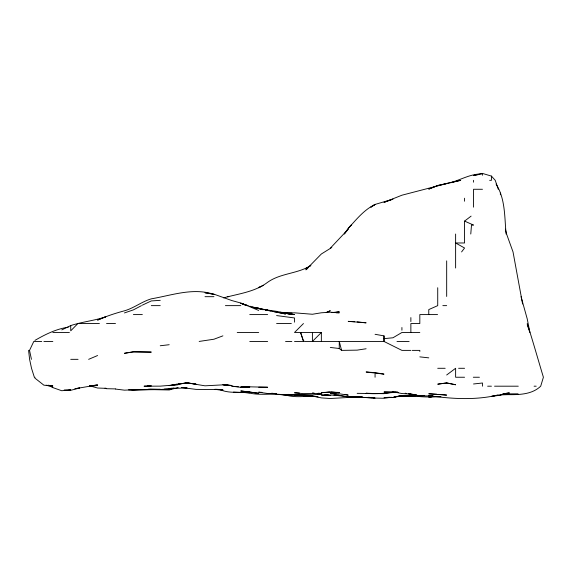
<?xml version="1.0" encoding="UTF-8"?>
<svg xmlns="http://www.w3.org/2000/svg" width="572" height="572" viewBox="0 0 572 572"><rect width="100%" height="100%" fill="white"/><g stroke="black" fill="none" stroke-linecap="round" stroke-linejoin="round"><path stroke-width="0.86" d="M375.068 334.298L384.012 335.871L384.012 341.463L401.916 350.386L410.868 350.386M384.012 335.871L383.984 341.434L304.633 341.434L303.46 340.869L300.586 332.489L303.46 341.434L294.508 341.434M470.77 234.027L471.5 225.075L473.523 225.075L464.571 221.092L464.571 242.978L455.619 242.978L464.571 248.012L461.583 251.93M31.446 359.338L29.537 350.386L33.798 341.434L41.735 341.434M77.885 323.537L70.735 330.83L70.735 325.575C82.189 321.771 94.323 320.713 105.727 316.809L97.59 320.098C106.256 316.237 115.279 313.249 124.439 310.818C133.991 308.108 141.785 301.644 151.294 298.841C171.893 295.302 193.214 287.394 213.949 294.373M330.309 248.205L348.212 229.208L344.28 234.027L348.212 228.292L351.208 225.075L348.212 228.457C356.22 219.641 364.064 209.709 375.068 204.49L370.878 207.171L375.068 204.426L392.964 199.17L384.012 202.374L401.916 195.209L446.675 183.562M303.46 323.537L294.508 332.489L321.357 332.489L321.357 341.434M321.357 332.489L312.412 341.434L312.412 332.489M307.815 268.297L305.848 269.834L321.357 253.989L331.803 247.49M464.571 221.092L471.106 216.123M446.675 374.996L455.619 368.289L455.619 377.241L464.571 377.241M223.623 297.883C238.61 293.686 254.812 292.02 267.653 282.275C280.53 273.066 297.633 273.874 310.918 265.487M305.698 268.554L310.174 265.994M34.935 340.383C45.302 334.405 56.313 328.9 68.297 327.191M141.477 305.634L133.39 309.881L124.439 312.941M61.783 329.915L70.735 325.575M142.342 305.155L151.294 300.936L160.246 300.336M258.701 287.73L260.196 287.044M326.405 312.491L330.309 310.739L326.24 312.491M88.639 359.338L97.59 355.527M258.701 287.401L263.585 285.328M222.901 335.857L213.949 339.225L199.17 341.434M500.378 395.145L509.33 392.356M447.483 183.333C459.13 180.995 469.533 173.774 481.66 173.967M178.149 387.501L169.198 389.968L142.342 389.432L124.439 390.161L115.494 389.06M92.707 385.599L97.59 384.884L74.803 388.774M498.276 189.275L495.238 180.323L491.427 176.09L482.475 173.43L473.523 175.511L479.222 174.481M174.081 388.088L169.198 389.167L174.081 388.123M446.675 183.619L437.723 185.578L428.771 189.096L437.723 185.471L460.703 180.323L450.743 182.747M174.081 384.663L169.198 385.628L187.094 382.882L196.046 384.127L187.094 382.861L178.149 384.077L187.094 382.882L204.998 385.814L222.901 384.863L231.853 385.485L222.901 384.713L231.853 385.743L223.716 384.641M175.704 384.341L177.334 384.019M392.964 392.092L384.012 393.672L357.164 393.343M432.024 396.746C419.083 397.876 405.848 393.507 392.964 397.426L401.916 395.509L392.964 397.569L384.012 397.64L389.711 397.233M334.377 312.591L339.26 311.797L331.939 312.569M366.116 348.756L357.164 350.135L341.577 350.386L339.26 348.505L330.309 347.447M432.024 396.639L428.771 397.125L440.976 396.668M172.451 388.102L169.198 388.588L187.094 387.866L182.218 387.53M91.077 385.835L89.454 386.071L97.59 385.507L93.522 385.714M76.433 388.474L79.687 388.002L70.735 390.304L64.228 389.961M391.341 397.233L384.012 398.276L375.068 398.083L348.212 396.389L357.164 396.954L348.212 396.854L334.32 395.145M500.378 395.231L491.427 396.375L497.547 395.145C475.017 400.357 451.465 398.92 428.771 395.609L432.84 395.681M160.246 345.76L169.198 344.716M150.507 385.828L147.369 386.193L151.294 385.843L144.022 386.193L160.246 386.136L178.149 384.677L173.266 384.877M473.523 383.984L482.475 383.004L482.475 386.193M384.012 338.645L392.964 337.78L401.916 332.489L419.819 332.489M424.703 395.509L401.916 396.117L413.306 395.524M415.751 395.66L397.032 396.661M361.232 396.703L330.309 398.52L321.357 397.905L312.412 396.06L303.46 396.475L308.344 396.139M336.007 393.25L330.309 393.7L339.26 393.779L348.212 395.145L344.959 394.358M329.493 392.12L321.357 392.735L330.309 392.135L339.26 392.435L321.357 392.535L330.309 392.135L339.26 392.642L331.124 392.113M310.782 395.967L315.665 396.353M327.849 394.959L324.56 395.145L329.486 395.045L321.357 395.037L330.309 395.595L330.309 395.145L339.26 395.145M89.454 385.914L91.892 385.793M249.749 386.779L240.805 387.208L249.749 386.829L267.653 387.244L258.701 387.215M502.817 394.201L509.33 393.901M353.911 396.682C347.09 397.697 340.612 394.644 333.805 394.966M164.314 389.124L169.198 388.981L160.246 389.482L148.041 389.217M432.84 395.91L419.819 395.903L410.868 393.879M288.81 394.401L285.557 394.48L312.412 394.909L321.357 393.986L317.288 393.994M69.112 389.739L70.735 389.718L61.783 390.748L52.831 387.601L50.972 386.193M160.246 389.246L149.664 389.225M392.964 391.992L384.012 392.006L397.847 392.521M489.661 180.323L491.427 180.323L491.427 176.09M482.475 189.275L473.523 189.275L473.523 207.171M204.998 296.682L213.949 296.682M227.234 296.682L228.779 296.682M151.294 305.634L160.246 305.634M225.418 305.634L240.805 305.634M442.835 305.634L446.675 305.634M133.39 314.586L142.342 314.586M249.749 314.586L267.653 314.586M437.58 314.586L419.819 314.586L419.819 323.537L410.868 323.537L410.868 332.489M79.687 323.537L99.406 323.537M106.542 323.537L115.494 323.537M276.605 323.537L291.334 323.537M52.831 332.489L69.405 332.489M237.216 332.489L258.701 332.489M43.887 341.434L52.831 341.434M249.749 341.434L267.653 341.434M285.557 341.434L291.842 341.434M396.997 341.434L409.123 341.434M29.537 350.386L28.6 350.386L29.601 359.338L31.517 368.289L34.349 377.241L34.935 377.241L34.935 378.142L43.887 385.185L52.831 385.893L47.955 385.206M412.248 350.386L419.819 350.386L419.819 351.48M70.735 359.338L78.064 359.338M437.723 368.289L445.18 368.289M458.615 368.289L464.571 368.289M473.309 377.241L479.415 377.241M487.644 386.193L491.427 386.193M494.551 386.193L518.275 386.193M534.084 386.193L536.178 386.193M336.007 312.77L339.26 312.784L330.309 312.212L321.357 312.784L312.412 314.257L294.508 312.827L285.557 313.213L287.187 313.242M497.933 395.016L509.33 394.516L501.194 394.566C514.457 394.608 530.408 396.089 540.704 386.193L543.4 377.241C537.995 359.352 532.947 341.248 527.227 323.537M249.749 392.757L233.476 392.099M375.068 393.536L366.116 393.243C376.798 394.558 387.287 392.642 397.847 392.27M240.805 392.127L244.873 392.185M115.494 388.903L106.542 388.71L105.012 388.152M131.767 389.818L160.246 389.41L133.39 390.168L128.507 389.847M294.508 395.016L312.412 395.402L285.557 395.102C273.616 392.878 261.547 395.667 249.749 393.143C240.054 391.462 229.715 393.765 220.456 389.797M106.542 388.367L97.59 388.016L91.027 386.193M299.392 393.014L294.508 392.807L303.46 393.622L321.357 393.414L318.103 393.236M359.602 396.696L362.047 396.796L348.212 397.476L362.047 396.782L357.164 397.111L375.068 398.083L373.437 397.862M292.878 314.471L294.508 314.557L285.557 313.098L291.248 314.586L276.605 311.347L258.701 308.766M395.409 392.099L397.847 392.206M279.858 312.205L292.063 313.134M215.58 389.267L222.901 389.654L196.046 389.382L181.403 387.523M436.908 394.244L428.771 393.793L446.675 395.102L438.531 394.365M354.719 321.736L348.212 321.364L366.116 322.837L357.164 321.879M312.412 392.921L314.035 393.007M261.962 392.371L258.701 392.192L267.653 393.5L276.605 393.815L271.721 393.207M240.805 386.958L249.749 387.544L240.805 387.323L231.853 386.193L238.36 386.751M89.354 386.007L92.228 386.193M261.962 309.595L263.585 309.717M265.215 309.831L270.906 310.903M503.632 393.801L518.275 394.122L509.33 394.38L502.817 393.801M414.121 394.423L415.751 394.558M265.215 309.945L285.557 314.014L277.42 312.248M281.488 394.423L283.926 394.687M419.819 356.871L428.771 357.857M318.103 396.854C307.307 395.231 296.174 398.462 285.557 394.923M368.554 397.268L371.807 397.662M397.847 392.413L392.964 391.799L401.916 393.536L410.868 394.144L409.237 393.858M214.765 389.289L222.901 390.383L221.271 389.768M252.195 307.128L267.653 310.167L258.701 308.558L249.749 306.17M276.605 315.572L294.508 317.946L294.508 322.172M274.167 311.668L276.605 312.069M213.134 294.222L204.998 292.728L213.949 294.158L231.853 300.565L240.805 303.024L258.701 310.446M405.169 393.214L406.799 393.529M408.429 393.843L416.495 395.145L413.284 394.423M254.633 307.936L257.893 308.601M46.253 385.221L52.831 387.151L51.594 386.515M245.51 305.298L240.805 303.267L248.126 305.634M240.805 303.224L247.776 305.634M496.074 184.055C505.455 198.942 504.497 217.188 506.098 234.027M527.227 324.732L529.894 332.489L527.227 318.89L521.042 296.682M341.577 350.386L339.26 341.434L339.26 348.505M505.391 229.143L506.577 234.027L513.027 251.93L522.593 304.004M500.378 193.086L500.378 194.795M482.475 173.43L482.475 175.282M473.523 180.323L473.523 182.189M464.571 198.227L464.571 201.222M455.619 234.027L455.619 268.025M446.675 260.882L446.675 296.453M437.723 287.73L437.723 305.634L428.771 309.581L428.771 314.586M410.868 317.589L410.868 321.578M401.916 327.499L401.916 330.201M375.068 373.852L375.068 377.241M303.46 340.869L303.46 341.434M133.39 351.744L124.439 353.296L133.39 351.916L151.294 352.095L133.39 351.744M446.675 382.933L437.723 384.177L446.675 382.94L455.619 384.77L446.675 382.933M258.701 308.136L256.263 308.251L258.701 308.172M294.508 394.623L285.557 394.887L276.605 394.387L285.557 394.887L294.508 394.623M375.068 372.629L366.116 371.993L384.012 374.138L375.068 372.629M249.749 391.999L240.805 390.955L258.701 393.293L249.749 391.999"/></g></svg>
